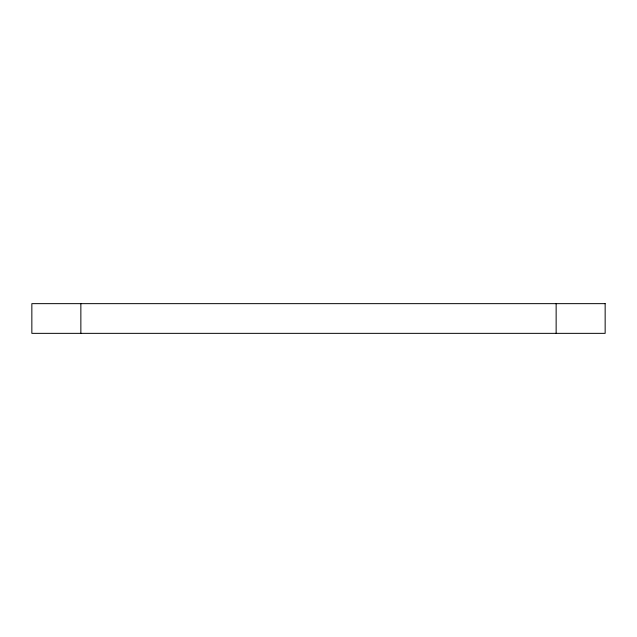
<?xml version="1.0" encoding="UTF-8"?>
<svg xmlns="http://www.w3.org/2000/svg" width="637" height="637" viewBox="0 0 637 637"><rect width="100%" height="100%" fill="white"/><g stroke="black" fill="none" stroke-linecap="round" stroke-linejoin="round"><path stroke-width="0.96" d="M556.141 303.65L556.141 333.35M80.859 303.65L80.859 333.35M605.15 303.65L31.85 303.65L31.85 333.35L605.15 333.35L605.15 303.65"/></g></svg>
